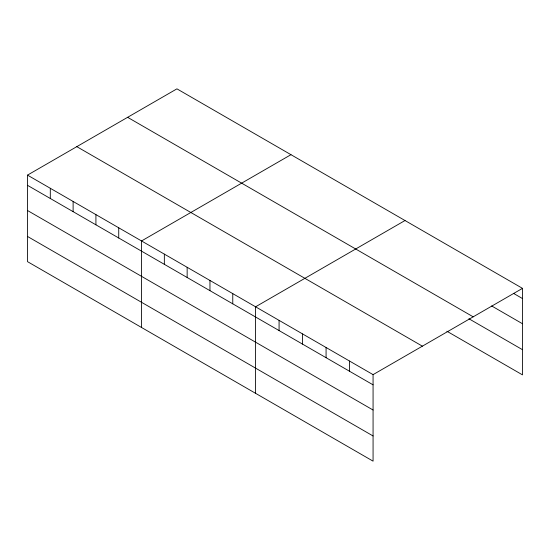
<?xml version="1.0" encoding="UTF-8"?>
<svg xmlns="http://www.w3.org/2000/svg" width="550" height="550" viewBox="0 0 550 550"><rect width="100%" height="100%" fill="white"/><g stroke="black" fill="none" stroke-linecap="round" stroke-linejoin="round"><path stroke-width="0.82" d="M373.072 410.018L373.072 374.632L27.5 175.12L27.5 261.642L373.072 461.154L373.072 410.018L27.5 210.506M446.861 331.217L522.5 374.88L522.5 288.358L176.928 88.846L27.5 175.12M290.964 154.688L141.536 240.955L141.536 327.477M405.006 220.522L255.578 306.797L255.578 393.319M373.072 374.632L522.5 288.358M513.686 293.473L522.5 298.561M491.659 305.944L522.5 323.751M127.614 117.315L473.186 316.827M468.896 318.746L522.5 349.697M76.814 146.651L422.386 346.163M27.5 185.316L373.072 384.835M27.5 236.452L373.072 435.971M349.573 361.068L349.573 371.264M326.074 347.497L326.074 357.699M302.576 333.933L302.576 344.135M279.077 320.361L279.077 330.564M232.767 293.631L232.767 303.834M209.962 280.459L209.962 290.661M187.151 267.293L187.151 277.496M164.347 254.127L164.347 264.33M118.731 227.789L118.731 237.992M95.92 214.624L95.92 224.826M73.116 201.451L73.116 211.654M50.304 188.286L50.304 198.488"/></g></svg>
